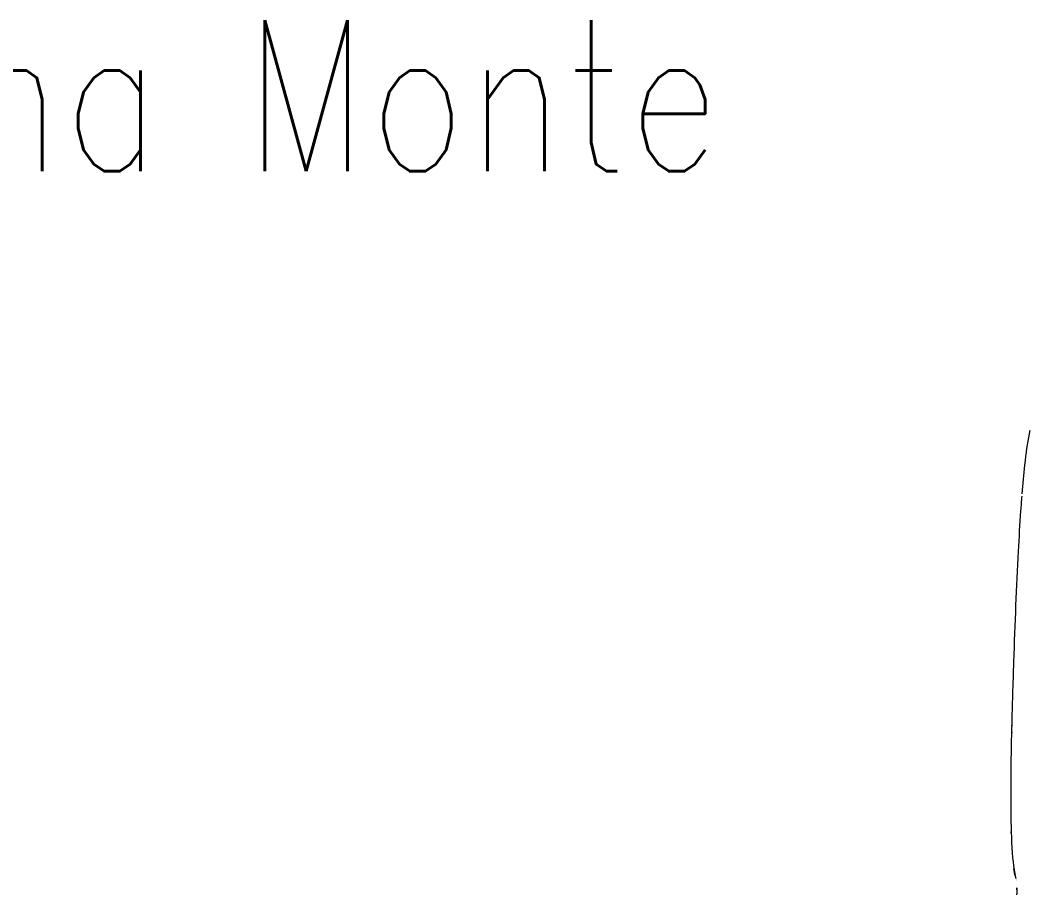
# Model space of a CAD drawing. Extents: x -2365 to 41970, y -230 to 8114.
# Drawn here: x 17681.8 to 17839, y 2844.5 to 2980.6 of the extents above; entities that cross this region are included whole.
import ezdxf

# ---------------------------------------------------------------- set-up
doc = ezdxf.new("R2010")
doc.units = 0
doc.header["$LTSCALE"] = 25
doc.layers.get('0').update_dxf_attribs({"color": 9, "lineweight": 9})
doc.layers.add('04', color=9, linetype='Continuous', lineweight=9)
doc.layers.add('E-YAZI', color=7, linetype='Continuous', lineweight=30)
doc.styles.add('E-YAZI', font='txttw.shx')

# ---------------------------------------------------------------- blocks, each defined once
blk = doc.blocks.new('p-araba-polo')
for points, degree, knots in [([(0.578, 0.8067), (0.5852, 0.8073), (0.6136, 0.8094), (0.6943, 0.8142), (0.7938, 0.8181), (0.9022, 0.8216), (0.9869, 0.8238), (1.0486, 0.8241), (1.0808, 0.8236)], 3, [0, 0, 0, 0, 0.049552, 0.182368, 0.511137, 0.607099, 0.78604, 1, 1, 1, 1]), ([(1.1685, 0.817), (1.1673, 0.8173), (1.1645, 0.8178), (1.1614, 0.8183), (1.1596, 0.8186)], 3, [0, 0, 0, 0, 0.431347, 1, 1, 1, 1]), ([(0.4758, 0.7941), (0.4779, 0.7946), (0.4931, 0.7978), (0.5106, 0.8003), (0.5297, 0.8023)], 3, [0, 0, 0, 0, 0.124213, 1, 1, 1, 1]), ([(0.5894, 0.8074), (0.5894, 0.8074), (0.5894, 0.8074), (0.5894, 0.8074), (0.5894, 0.8074), (0.5894, 0.8074), (0.5894, 0.8074), (0.5894, 0.8074), (0.5894, 0.8074), (0.5894, 0.8074), (0.5894, 0.8074), (0.5894, 0.8074), (0.5894, 0.8074), (0.5894, 0.8074), (0.5894, 0.8074)], 7, [0, 0, 0, 0, 0, 0, 0, 0, 1, 1, 1, 1, 1, 1, 1, 1, 1, 1, 1, 1, 1, 1, 1]), ([(1.1747, 0.8151), (1.1747, 0.8151), (1.1747, 0.8151), (1.1747, 0.8151), (1.1747, 0.8151), (1.1747, 0.8151), (1.1747, 0.8151), (1.1747, 0.8151), (1.1747, 0.8151), (1.1747, 0.8151), (1.1747, 0.8151)], 5, [0, 0, 0, 0, 0, 0, 1, 1, 1, 1, 1, 1.000001, 1.000001, 1.000001, 1.000001, 1.000001, 1.000001]), ([(1.1747, 0.8151), (1.1747, 0.8151), (1.1747, 0.8151), (1.1747, 0.8151), (1.1747, 0.8151), (1.1747, 0.8151), (1.1747, 0.8151)], 3, [0, 0, 0, 0, 1, 1, 1, 1.000001, 1.000001, 1.000001, 1.000001]), ([(1.1766, 0.815), (1.1766, 0.815), (1.1766, 0.815), (1.1766, 0.815), (1.1766, 0.815), (1.1766, 0.815), (1.1766, 0.815)], 3, [0, 0, 0, 0, 1, 1, 1, 1, 1, 1, 1]), ([(1.191, 0.8144), (1.1909, 0.8144), (1.1897, 0.8144), (1.1862, 0.8144), (1.1896, 0.8144), (1.1952, 0.8145), (1.1986, 0.8146)], 3, [0, 0, 0, 0, 0.113468, 0.583142, 0.713373, 1, 1, 1, 1])]:
    blk.add_open_spline(points, degree=degree, knots=knots)
for points, degree in [([(0.9357, 0.8222), (0.9352, 0.8222), (0.9348, 0.8222), (0.9343, 0.8222)], 3), ([(0.9453, 0.8224), (0.9455, 0.8224), (0.9457, 0.8224), (0.9459, 0.8223), (0.9461, 0.8222), (0.9463, 0.8221)], 5), ([(0.9453, 0.8224), (0.9455, 0.8224), (0.9457, 0.8224), (0.9459, 0.8223), (0.9461, 0.8222), (0.9463, 0.8221)], 5), ([(1.0811, 0.8236), (1.0881, 0.8235), (1.0946, 0.8233), (1.1009, 0.8231)], 3), ([(1.1014, 0.8231), (1.1013, 0.8231), (1.1011, 0.8231), (1.101, 0.8231), (1.1008, 0.8231), (1.1007, 0.8231), (1.1006, 0.8231), (1.1004, 0.8231)], 7), ([(1.1004, 0.8231), (1.1009, 0.8231), (1.1013, 0.8231), (1.1018, 0.8231), (1.1022, 0.823), (1.1026, 0.8229)], 5), ([(1.1026, 0.8229), (1.1022, 0.823), (1.1018, 0.8231), (1.1013, 0.8231), (1.1009, 0.8231), (1.1004, 0.8231)], 5), ([(1.1004, 0.8231), (1.1008, 0.8231), (1.1011, 0.8231), (1.1015, 0.8231)], 3), ([(1.1009, 0.8231), (1.1242, 0.8223), (1.1443, 0.821), (1.1589, 0.8187)], 3), ([(1.1596, 0.8186), (1.1593, 0.8187), (1.1591, 0.8187), (1.1588, 0.8188), (1.1585, 0.8188), (1.1583, 0.8188)], 5), ([(1.1596, 0.8186), (1.1593, 0.8187), (1.1591, 0.8187), (1.1588, 0.8188), (1.1585, 0.8188), (1.1583, 0.8188)], 5), ([(1.1589, 0.8187), (1.1624, 0.8182), (1.1655, 0.8176), (1.1686, 0.817)], 3), ([(1.1686, 0.817), (1.167, 0.8173), (1.1652, 0.8177), (1.1634, 0.818), (1.1615, 0.8183), (1.1596, 0.8186)], 5), ([(1.1596, 0.8186), (1.1623, 0.8181), (1.165, 0.8176), (1.1677, 0.8171), (1.1705, 0.8166), (1.1732, 0.816)], 5), ([(0.5299, 0.8024), (0.5443, 0.8039), (0.5588, 0.8052), (0.5741, 0.8064)], 3), ([(0.7638, 0.8164), (0.7637, 0.8164), (0.7637, 0.8163), (0.7636, 0.8162), (0.7635, 0.8161), (0.7634, 0.8159)], 5), ([(0.7638, 0.8164), (0.7637, 0.8164), (0.7637, 0.8163), (0.7636, 0.8162), (0.7635, 0.8161), (0.7634, 0.8159)], 5), ([(1.1778, 0.815), (1.1778, 0.815), (1.1778, 0.815), (1.1778, 0.815), (1.1778, 0.815), (1.1778, 0.815), (1.1778, 0.815)], 6), ([(1.1778, 0.815), (1.1778, 0.815), (1.1778, 0.815), (1.1778, 0.815), (1.1778, 0.815), (1.1778, 0.815)], 5)]:
    blk.add_open_spline(points, degree=degree)

msp = doc.modelspace()

# ---------------------------------------------------------------- block references
at = {"layer": '04', "xscale": -100, "yscale": 100, "zscale": 100, "rotation": 90}
msp.add_blockref('p-araba-polo', (17918.43, 2964.35), dxfattribs=at)

# ---------------------------------------------------------------- texts
at = {"layer": 'E-YAZI', "color": 3, "style": 'E-YAZI', "width": 0.8}
msp.add_text('h:Asma Tavana Monte', height=23.52, dxfattribs=at).set_placement((17512.67, 2957.12))

doc.saveas('drawing.dxf')
